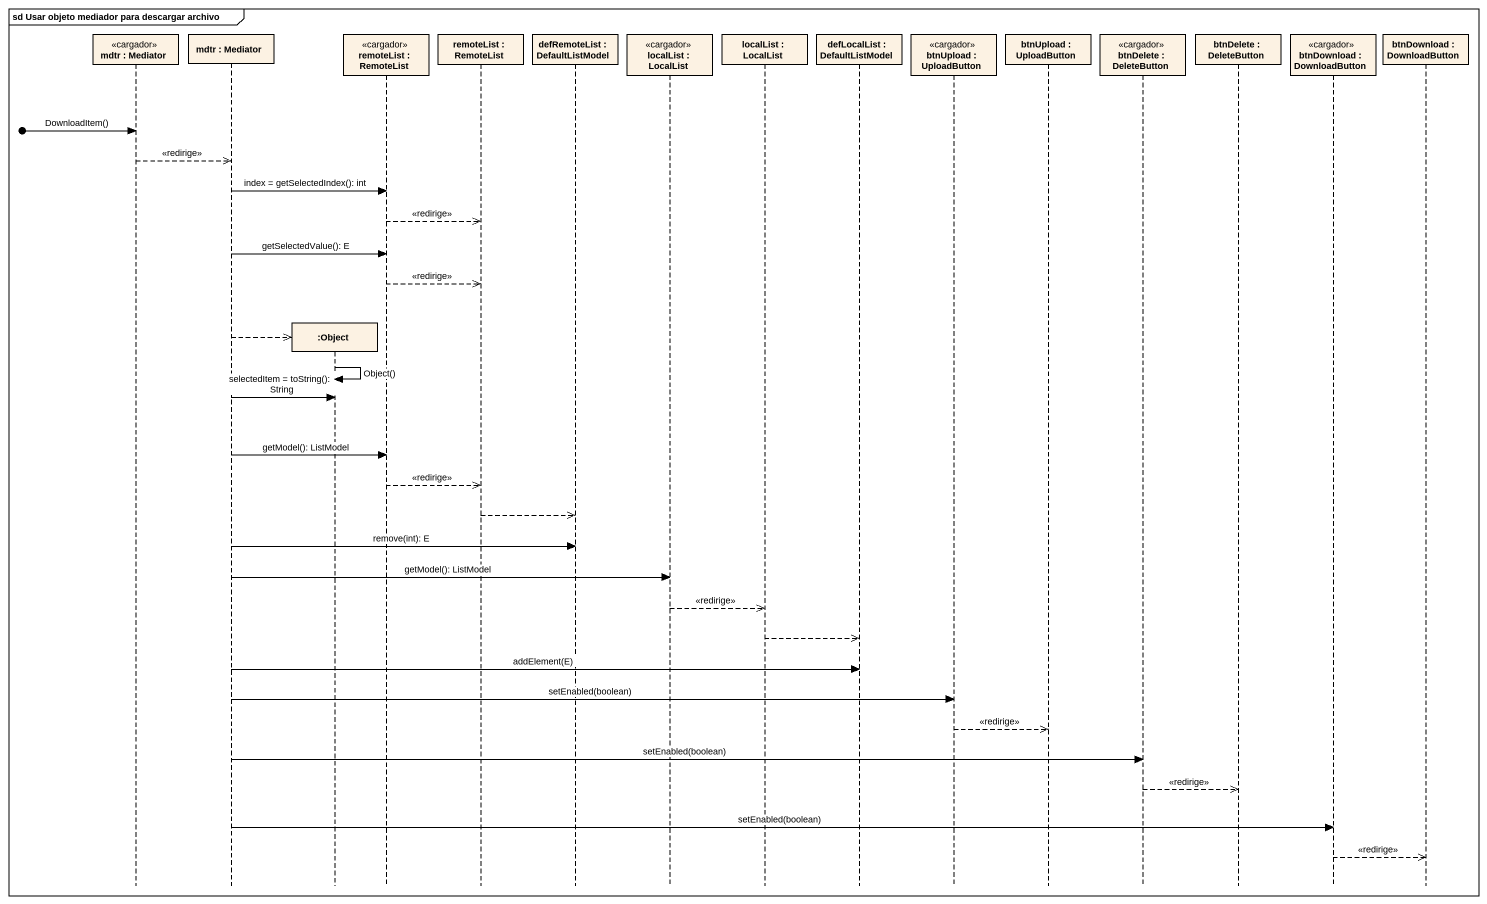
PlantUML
@startuml
mainframe sd Usar objeto mediador para descargar archivo
hide footbox
participant "mdtr : Mediator" as mdtr <<cargador>>
participant "mdtr : Mediator" as mdtr_2
participant ":Object" as Object_
participant "remoteList : RemoteList" as remoteList <<cargador>>
participant "remoteList : RemoteList" as remoteList_2
participant "defRemoteList : DefaultListModel" as defRemoteList
participant "localList : LocalList" as localList <<cargador>>
participant "localList : LocalList" as localList_2
participant "defLocalList : DefaultListModel" as defLocalList
participant "btnUpload : UploadButton" as btnUpload <<cargador>>
participant "btnUpload : UploadButton" as btnUpload_2
participant "btnDelete : DeleteButton" as btnDelete <<cargador>>
participant "btnDelete : DeleteButton" as btnDelete_2
participant "btnDownload : DownloadButton" as btnDownload <<cargador>>
participant "btnDownload : DownloadButton" as btnDownload_2

[o-> mdtr : DownloadItem()
mdtr -->> mdtr_2 : <<redirige>>
mdtr_2 -> remoteList : index = getSelectedIndex(): int
remoteList -->> remoteList_2 : <<redirige>>
mdtr_2 -> remoteList : getSelectedValue(): E
remoteList -->> remoteList_2 : <<redirige>>
mdtr_2 -->> Object_ **
Object_ -> Object_ : Object()
mdtr_2 -> Object_ : selectedItem = toString(): String
mdtr_2 -> remoteList : getModel(): ListModel
remoteList -->> remoteList_2 : <<redirige>>
remoteList_2 -->> defRemoteList
mdtr_2 -> defRemoteList : remove(int): E
mdtr_2 -> localList : getModel(): ListModel
localList -->> localList_2 : <<redirige>>
localList_2 -->> defLocalList
mdtr_2 -> defLocalList : addElement(E)
mdtr_2 -> btnUpload : setEnabled(boolean)
btnUpload -->> btnUpload_2 : <<redirige>>
mdtr_2 -> btnDelete : setEnabled(boolean)
btnDelete -->> btnDelete_2 : <<redirige>>
mdtr_2 -> btnDownload : setEnabled(boolean)
btnDownload -->> btnDownload_2 : <<redirige>>
@enduml
